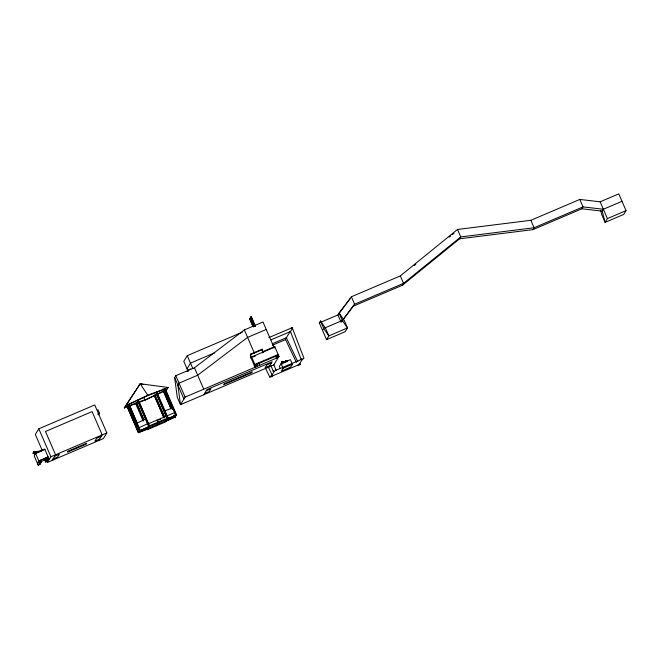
<?xml version="1.0" encoding="UTF-8"?>
<svg xmlns="http://www.w3.org/2000/svg" width="659" height="659" viewBox="0 0 659 659"><rect width="100%" height="100%" fill="white"/><g stroke="black" fill="none" stroke-linecap="round" stroke-linejoin="round"><path stroke-width="0.99" d="M296.435 362.434L285.545 339.591L285.817 338.108M281.624 362.697L281.352 363.216L281.665 362.714M282.324 361.634L282.019 362.137L282.283 361.61L283.551 362.046M268.856 337.606L292.201 327.655L303.972 358.29L302.292 359.608L301.229 359.542L301.542 358.85M273.847 364.567L276.03 370.234L274.226 371.544L273.23 371.429L273.642 370.72M46.632 460.559L47.44 462.42L103.381 438.581L106.84 432.922L94.748 404.964L38.807 428.803L35.339 434.462L42.192 450.303M41.476 450.97L33.675 451.843L32.95 453.021L33.148 453.491L36.163 453.128M33.148 453.491L33.873 452.313L40.199 451.547M46.978 459.793L46.287 457.741L46.978 459.793L48.955 458.812L44.721 449.026L35.405 452.997L34.878 454.644M39.252 462.478L40.174 464.158L38.189 465.139L34.161 455.822L35.602 453.466L44.927 449.487M41.385 462.173C39.021 457.519 43.618 463.434 39.524 462.972L38.716 461.102M38.189 465.139L40.174 464.158M39.524 462.972L41.501 461.984M46.707 459.307L48.156 456.942L38.832 460.921L37.39 463.277L46.822 459.117L47.514 461.168L45.652 461.959L44.845 460.097L45.652 461.959M47.44 462.42L50.9 456.761L106.84 432.922M52.102 460.435L55.562 454.776L45.479 431.48L92.095 411.611L102.178 434.915L98.718 440.574M98.57 414.816L99.501 413.308L97.886 409.577M124.287 408.012L140.194 383.76L168.193 387.467L166.678 389.947L144.725 400.211L124.287 408.012L140.194 383.76L143.135 384.444M173.869 415.343L174.676 417.213L175.607 416.809L138.341 432.691L127.105 406.504L128.035 406.109L136.1 424.742M128.348 408.218L127.541 406.356L128.612 404.61L147.468 395.738L164.948 389.123L175.829 414.289M127.047 406.595L128.035 406.109M140.342 430.549L129.106 404.362L137.113 423.094M143.802 419.668L136.545 402.888L143.744 419.758M149.519 426.233L138.283 400.046L148.901 424.8M164.948 389.123L163.877 390.869L144.725 400.211L143.926 397.311M135.606 424.989L136.677 423.243L145.853 418.926L147.871 423.589L138.695 427.905L137.624 429.652M163.877 417.798L154.255 395.342L163.934 417.707M147.534 424.141L166.183 416.191L168.086 417.855L167.394 418.984L156.002 392.492L166.669 417.155M156.875 392.187L168.226 418.193L167.295 418.589M171.043 408.819L163.383 391.116L164.371 390.622L172.436 409.264M173.325 409.873L164.503 389.28L175.739 415.467M138.341 432.691L139.271 432.296M129.106 404.362L128.118 404.857L139.461 430.854M133.184 419.396L138.835 432.444L139.906 430.698L149.082 426.381M164.371 390.622L163.383 391.116M165.384 388.975L176.67 415.071L139.403 430.945M242.265 332.218L187.263 355.662L183.795 361.321L188.235 371.569M276.17 355.489L277.093 357.162L276.286 355.3L275.709 356.247L276.516 358.109L278.502 357.12L273.707 364.954L180.475 404.675L177.246 397.22L174.66 377.582L175.813 375.696L194.463 367.755L244.357 329.937L262.999 321.996L274.292 348.084M138.283 400.046L137.294 400.532L148.646 426.53M147.674 428.679L146.982 429.808L165.631 421.867L166.323 420.73M148.745 426.933L149.436 425.805L168.086 417.855M187.024 368.776L190.484 363.117L214.727 352.787M187.107 371.618L188.029 370.111L190.83 368.916M156.307 425.838L156.999 424.709M166.183 416.191L175.022 412.427M278.386 357.31L185.088 397.13L180.475 404.675L177.889 385.037L179.042 383.151L197.692 375.21L247.578 337.392L266.228 329.451M165.986 421.282L175.17 416.966L176.233 415.219L167.732 418.44L167.106 416.999M251.145 317.893L250.099 319.599L252.941 326.156L249.654 318.791L251.277 316.707L255.313 326.024M251.277 316.707L249.654 318.791M203.779 394.749L206.959 389.56L272.216 361.75L269.045 366.939M255.264 326.131L251.376 317.795L250.338 319.5L253.583 326.996M251.614 317.696L250.099 319.599M256.936 366.453L255.074 367.244L251.046 357.928L251.623 356.98L274.927 347.046M254.267 365.383L254.844 364.435L278.156 354.509L277.694 355.259M262.677 352.203L263.073 351.552L274.729 346.585L278.963 356.371L276.978 357.351M254.728 364.625L255.535 366.486L257.521 365.506L256.713 363.644M255.535 366.486L257.521 365.506M274.152 347.524L274.729 346.585M272.365 343.71L286.344 337.746L290.339 331.23M274.136 371.643L271.17 376.495L299.137 364.575L302.605 358.916M283.642 362.244L282.027 361.692L282.678 363.801M282.101 361.569L283.848 361.915L282.101 361.569L282.851 363.521L282.225 361.363M292.415 364.303L283.09 368.274L281.36 371.108L290.677 367.137L292.415 364.303L290.397 359.641L281.072 363.62L279.342 366.445L280.149 368.307M281.615 363.957L281.36 362.779L281.64 363.916M287.143 361.346L287.513 360.737L287.546 361.486M319.286 322.869L320.447 320.982L325.628 328.421L328.857 335.876L326.551 339.649L319.286 322.869L337.935 314.928L344.08 306.789M322.515 330.332L323.668 328.446L320.447 320.982M341.774 321.567L354.6 304.227L403.547 283.37L460.748 236.919L534.078 227.75L583.026 206.893L603.372 209.257L622.014 201.316M353.446 306.114L402.394 285.256L403.547 283.37L400.318 275.915L457.519 229.464L530.849 220.295L579.796 199.438L600.143 201.802L618.793 193.861L626.05 210.633L623.744 214.406L605.094 222.355L601.865 214.9L600.67 210.229M402.394 285.256L459.587 238.805L460.748 236.919L457.519 229.464M459.587 238.805L532.917 229.637L534.078 227.75L530.849 220.295M532.917 229.637L581.864 208.779L583.026 206.893L579.796 199.438M626.05 210.633L607.4 218.582L605.094 222.355L602.219 211.144L603.372 209.257M269.77 377.088L270.347 376.231L272.562 375.894L271.994 376.759L269.77 377.088L265.355 367.837M326.551 339.649L345.192 331.699L347.507 327.927L342.318 320.496L339.088 313.041L351.371 296.772L400.318 275.915M345.308 305.166L350.217 298.659M291.418 328.33L292.201 327.655L292.11 328.932L290.471 331.543L270.923 339.871M414.264 265.544L415.845 264.251M449.216 237.158L450.805 235.864M452.395 234.579L453.985 233.286M284.943 361.717L284.276 361.915L285.611 361.148L284.482 361.585L284.96 361.511M286.797 361.033L287.167 360.885M286.607 361.462L286.929 361.066M162.757 413.827L165.516 412.534M125.803 405.532L147.756 395.26L168.193 387.467M97.631 414.099L99.501 413.308M155.944 392.591L156.933 392.097M164.445 389.37L165.442 388.876M251.046 357.928L250.412 354.188L262.06 349.221L262.776 352.829L263.073 351.552M136.545 402.888L135.556 403.382L143.217 421.085M154.198 395.433L155.186 394.947L164.865 417.312M272.513 345.143L285.545 339.591M251.12 357.796L250.609 354.649L262.266 349.682M252.916 357.03L255.601 355.885M324.599 328.042L342.318 320.496L354.6 304.227L351.371 296.772M257.068 364.188L275.709 356.247M277.093 357.162L278.963 356.371M40.578 460.311L46.171 457.931M206.234 390.738L210.896 388.752L209.167 391.586L204.504 393.571M271.5 362.928L266.837 364.913L265.107 367.747L269.77 365.761M54.697 456.193L59.359 454.199L57.63 457.033L52.967 459.018M101.313 436.324L96.651 438.309L94.921 441.143L99.583 439.158M47.094 459.603L48.955 458.812M45.768 461.77L47.629 460.979M283.988 362.796L287.719 361.206M158.654 420.047L160.516 419.248M275.561 370.44L301.665 359.312M148.588 426.628L149.577 426.134M298.313 364.312L300.537 363.982L299.96 364.839L297.736 365.168M286.929 361.371L287.069 361.041M127.541 406.356L145.013 399.741M164.503 410.977L173.012 407.764M138.835 432.444L147.344 429.231M284.639 361.75L285.116 361.503M285.479 361.363L286.607 360.926L285.611 361.148M284.919 361.832L284.342 362.112L285.067 361.964M286.311 361.289L285.817 361.462M287.513 360.737L282.629 362.293L281.97 363.381L281.566 362.45L281.838 363.587M284.737 361.783L285.001 361.651M282.447 362.59L287.34 361.017L287.513 361.536M285.207 361.445L285.94 361.264M285.676 361.396L286.195 361.19M285.932 361.33L286.673 361.116L286.047 361.206M581.864 208.779L602.219 211.144M275.034 370.119L276.03 370.234M162.757 389.032L166.678 389.947M148.464 424.948L149.436 425.805M339.088 313.041L344.278 320.472L347.507 327.927L328.857 335.876L323.668 328.446M140.194 383.76L147.756 395.26M286.344 337.746L297.81 361.799M268.155 366.651L272.562 375.894M600.143 201.802L607.4 218.582M337.935 314.928L341.164 322.383M282.027 361.692L282.431 362.623M282.25 362.92L282.653 363.85M278.04 354.69L278.848 356.56M281.072 363.62L283.09 368.274M275.824 356.058L276.632 357.919M251.376 317.795L255.033 326.23M250.815 316.905L254.794 326.329M250.972 320.332L253.41 325.958M244.357 329.937L254.44 353.24M258.468 362.557L259.679 365.35M256.598 363.834L257.405 365.696M250.412 354.188L250.609 354.649M251.623 356.98L255.651 366.297M254.382 365.193L255.19 367.055M194.463 367.755L203.738 389.189M187.263 355.662L192.906 368.711M175.813 375.696L185.088 397.13M174.66 377.582L183.935 399.016M164.28 391.8L171.134 407.641M174.363 415.104L175.17 416.966M163.44 391.018L171.101 408.728M173.927 415.252L174.734 417.114M157.649 395.136L166.521 415.64M154.692 395.186L155.499 397.056M156.307 398.917L163.967 416.62M137.789 400.285L139 403.086M139.807 404.947L141.018 407.74M141.825 409.61L145.45 417.995M136.051 403.135L137.665 406.858M138.464 408.728L139.675 411.521M140.482 413.382L142.904 418.976M129.823 407.402L131.026 410.195M131.833 412.064L133.044 414.857M133.851 416.719L139.906 430.698M127.978 406.199L136.042 424.841M129.156 410.079L130.367 412.872M131.174 414.742L132.385 417.534M127.105 406.504L138.398 432.601M38.807 428.803L50.9 456.761M48.041 457.132L48.84 458.994M35.405 452.997L39.639 462.783M33.675 451.843L33.873 452.313M37.505 463.088L38.304 464.949M290.471 331.543L301.229 359.542M271.055 365.753L273.23 371.429M262.06 349.221L262.587 352.334M68.108 451.176L67.531 452.115L86.172 444.174L86.749 443.227L68.108 451.176M146.899 429.38L147.838 428.984L146.899 429.38M158.761 421.826L158.069 422.963L156.858 420.162L158.761 421.826M165.549 421.439L166.48 421.035L165.549 421.439M224.307 383.736L223.731 384.683L251.697 372.763L252.273 371.816L224.307 383.736"/></g></svg>
